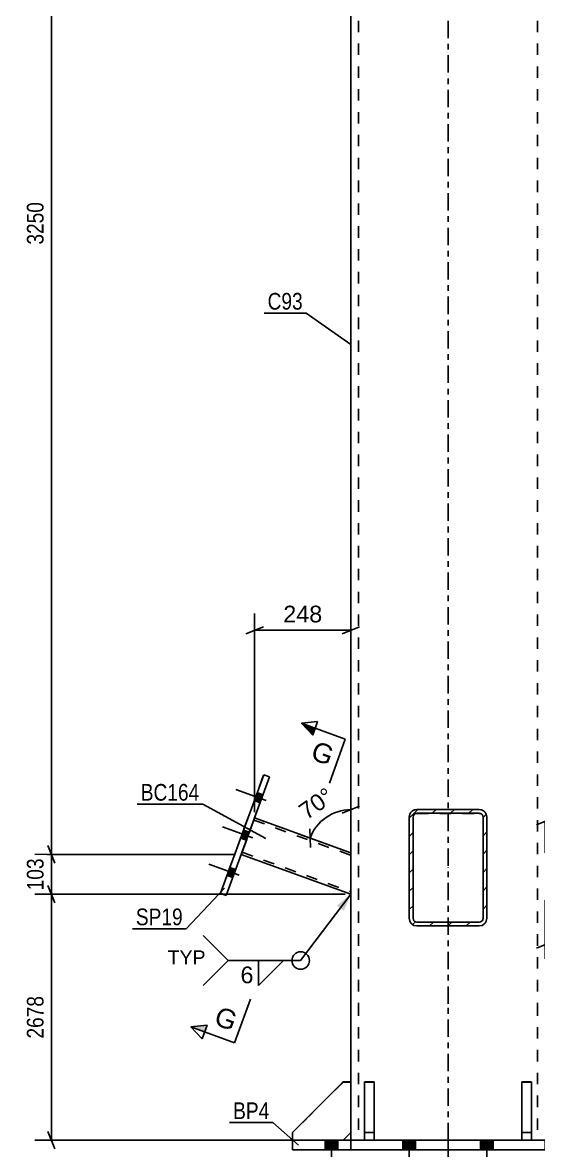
# Model space of a CAD drawing. Header units: millimetres. Extents: x 0 to 841, y 0 to 594.
# Drawn here: x 266.8 to 355.2, y 206.8 to 400.4 of the extents above; entities that cross this region are included whole.
import ezdxf

# ---------------------------------------------------------------- set-up
doc = ezdxf.new("R2010")
doc.units = ezdxf.units.MM
doc.linetypes.add('DXK_LINE_DOT2', pattern=[3.9198, 1.9599, -1.9599])
doc.linetypes.add('DXK_LINE_DOT3', pattern=[5.9187, 2.979, -0.9799, 0.9799, -0.9799])
doc.styles.add('Arial', font='ARIAL.TTF', dxfattribs={"height": 0.2})
doc.styles.add('Arial Narrow', font='ARIALN.TTF', dxfattribs={"height": 0.2})

# ---------------------------------------------------------------- blocks, each defined once
blk = doc.blocks.new('Part-284933746-2902 - 2704')
at = {"color": 2, "linetype": 'Continuous'}
for p, q in [((308.1, 271.33), (300.69, 250.97)), ((309.1, 270.96), (308.1, 271.33)), ((301.69, 250.6), (309.1, 270.96)), ((309.1, 270.96), (306.54, 263.91)), ((309.1, 270.96), (309.1, 270.96)), ((309.1, 270.96), (309.1, 270.96)), ((304.26, 257.65), (301.69, 250.6)), ((300.69, 250.96), (300.69, 250.97)), ((300.69, 250.96), (300.69, 250.97)), ((300.69, 250.97), (301.69, 250.6)), ((301.69, 250.6), (300.69, 250.96)), ((301.69, 250.6), (301.69, 250.6))]:
    blk.add_line(p, q, dxfattribs=at)
at = {"color": 7, "linetype": 'DXK_LINE_DOT2'}
for p, q in [((300.69, 250.97), (308.1, 271.32)), ((308.1, 271.32), (308.1, 271.33)), ((308.1, 271.32), (309.1, 270.96)), ((306.54, 263.91), (304.26, 257.65))]:
    blk.add_line(p, q, dxfattribs=at)
blk = doc.blocks.new('Part-284933746-2785 - 2704')
at = {"color": 2, "linetype": 'Continuous'}
for p, q in [((352.38, 218.59), (352.38, 218.59)), ((354.05, 218.59), (352.38, 218.59)), ((352.38, 218.59), (352.38, 208.59)), ((354.05, 218.59), (354.05, 218.59)), ((354.05, 218.59), (354.05, 208.59)), ((354.05, 209.93), (352.38, 209.93)), ((352.38, 208.59), (354.05, 208.59))]:
    blk.add_line(p, q, dxfattribs=at)
at = {"color": 7, "linetype": 'DXK_LINE_DOT2'}
for p, q in [((352.38, 218.59), (354.05, 218.59)), ((352.38, 209.93), (352.38, 208.59)), ((352.38, 209.92), (354.05, 209.92)), ((354.05, 209.93), (354.05, 208.59)), ((354.05, 208.59), (352.38, 208.59)), ((352.38, 208.59), (352.38, 208.59)), ((354.05, 208.59), (354.05, 208.59))]:
    blk.add_line(p, q, dxfattribs=at)
blk = doc.blocks.new('Part-284933746-2801 - 2704')
at = {"color": 7, "linetype": 'DXK_LINE_DOT2'}
for p, q in [((306.37, 263.45), (304.4, 258.05)), ((306.37, 263.45), (304.42, 258.11)), ((306.39, 263.51), (304.43, 258.13)), ((306.31, 263.3), (304.43, 258.13)), ((306.36, 263.43), (306.31, 263.3)), ((306.39, 263.51), (306.36, 263.43)), ((306.46, 263.69), (306.37, 263.45)), ((306.37, 263.45), (306.46, 263.69)), ((306.39, 263.51), (306.4, 263.54)), ((306.4, 263.54), (306.39, 263.51)), ((306.4, 263.54), (306.4, 263.54)), ((306.4, 263.54), (323.05, 257.48)), ((306.4, 263.54), (323.05, 257.48)), ((306.46, 263.69), (306.52, 263.86)), ((306.52, 263.85), (306.46, 263.69)), ((306.54, 263.91), (306.52, 263.85)), ((306.52, 263.86), (306.54, 263.91)), ((306.54, 263.91), (306.54, 263.91)), ((306.54, 263.91), (323.05, 257.9)), ((304.26, 257.65), (304.28, 257.71)), ((304.28, 257.7), (304.26, 257.65)), ((304.26, 257.65), (304.26, 257.65)), ((304.34, 257.87), (304.28, 257.7)), ((304.28, 257.71), (304.34, 257.87)), ((304.34, 257.87), (304.42, 258.11)), ((304.4, 258.05), (304.34, 257.87)), ((304.4, 258.05), (304.39, 258.02)), ((304.39, 258.02), (304.4, 258.05)), ((304.39, 258.02), (304.39, 258.02)), ((304.39, 258.02), (323.05, 251.23)), ((304.39, 258.02), (323.05, 251.23)), ((304.43, 258.13), (304.4, 258.05)), ((304.4, 258.05), (304.43, 258.13)), ((323.05, 257.9), (323.05, 250.81))]:
    blk.add_line(p, q, dxfattribs=at)
at = {"color": 2, "linetype": 'Continuous'}
for p, q in [((306.54, 263.91), (323.05, 257.9)), ((323.05, 250.81), (304.26, 257.65)), ((304.26, 257.65), (323.05, 250.81))]:
    blk.add_line(p, q, dxfattribs=at)
blk = doc.blocks.new('Part-284933746-2811 - 2704')
at = {"color": 7, "linetype": 'DXK_LINE_DOT2'}
for p, q in [((313.05, 209.92), (321.72, 218.58)), ((321.72, 218.58), (313.05, 209.92)), ((321.72, 218.58), (323.05, 218.58)), ((321.72, 218.58), (321.72, 218.58)), ((323.05, 218.58), (321.72, 218.58)), ((323.05, 218.58), (323.05, 209.92)), ((313.05, 208.58), (313.05, 209.92)), ((323.05, 209.92), (321.72, 208.58)), ((321.72, 208.58), (313.05, 208.58)), ((313.05, 208.58), (321.72, 208.58)), ((321.72, 208.58), (321.72, 208.59)), ((321.72, 208.58), (321.72, 208.58))]:
    blk.add_line(p, q, dxfattribs=at)
at = {"color": 2, "linetype": 'Continuous'}
blk.add_line((321.72, 208.59), (323.05, 209.92), dxfattribs=at)
blk = doc.blocks.new('Part-284933746-2893 - 2704')
at = {"color": 2, "linetype": 'Continuous'}
for p, q in [((321.72, 218.59), (313.05, 209.92)), ((321.72, 218.59), (321.72, 218.59)), ((323.05, 218.59), (321.72, 218.59)), ((323.05, 218.59), (323.05, 218.59)), ((323.05, 209.92), (323.05, 218.59)), ((313.05, 209.92), (313.05, 209.92)), ((313.05, 208.59), (313.05, 209.92)), ((321.72, 208.59), (323.05, 209.92)), ((323.05, 209.92), (323.05, 209.92))]:
    blk.add_line(p, q, dxfattribs=at)
at = {"color": 7, "linetype": 'DXK_LINE_DOT2'}
for p, q in [((313.05, 209.92), (321.72, 218.59)), ((321.72, 218.59), (323.05, 218.59)), ((323.05, 209.92), (321.72, 208.59)), ((321.72, 208.59), (313.05, 208.59)), ((321.72, 208.59), (313.05, 208.59)), ((313.05, 208.59), (313.05, 208.59)), ((321.72, 208.59), (321.72, 208.59)), ((321.72, 208.59), (321.72, 208.59))]:
    blk.add_line(p, q, dxfattribs=at)
blk = doc.blocks.new('Part-284933746-2829 - 2704')
at = {"color": 7, "linetype": 'DXK_LINE_DOT2'}
for p, q in [((334.38, 265.36), (333.87, 265.26)), ((334.38, 265.36), (345.05, 265.36)), ((334.38, 265.36), (334.38, 265.36)), ((345.05, 265.36), (345.05, 265.36)), ((345.56, 265.26), (345.05, 265.36)), ((333.15, 264.54), (333.05, 264.03)), ((333.05, 264.03), (333.05, 246.69)), ((333.72, 264.03), (333.77, 264.28)), ((333.72, 264.02), (333.72, 264.03)), ((333.72, 246.69), (333.72, 264.03)), ((333.91, 264.5), (333.91, 264.5)), ((334.13, 264.64), (334.38, 264.69)), ((334.38, 264.69), (334.38, 264.69)), ((334.38, 264.69), (345.05, 264.69)), ((345.05, 264.69), (345.05, 264.69)), ((345.05, 264.69), (345.3, 264.64)), ((345.52, 264.5), (345.52, 264.5)), ((345.67, 264.28), (345.72, 264.03)), ((345.72, 264.02), (345.72, 264.03)), ((345.72, 246.69), (345.72, 264.03)), ((346.38, 264.03), (346.28, 264.54)), ((346.38, 264.03), (346.38, 246.69)), ((333.05, 246.69), (333.15, 246.18)), ((333.72, 246.69), (333.72, 246.69)), ((333.77, 246.44), (333.72, 246.69)), ((334.38, 246.03), (334.13, 246.08)), ((334.38, 246.02), (334.38, 246.03)), ((334.38, 246.03), (345.05, 246.03)), ((345.3, 246.08), (345.05, 246.03)), ((345.05, 246.02), (345.05, 246.03)), ((345.72, 246.69), (345.67, 246.44)), ((345.72, 246.69), (345.72, 246.69)), ((346.28, 246.18), (346.38, 246.69)), ((333.44, 245.75), (333.44, 245.75)), ((333.87, 245.46), (334.38, 245.36)), ((334.38, 245.36), (345.05, 245.36)), ((334.38, 245.36), (334.38, 245.36)), ((345.05, 245.36), (345.56, 245.46)), ((345.05, 245.36), (345.05, 245.36)), ((345.99, 245.75), (345.99, 245.75))]:
    blk.add_line(p, q, dxfattribs=at)
at = {"color": 7, "linetype": 'DXK_LINE_DOT3'}
blk.add_line((339.72, 255.36), (339.72, 255.36), dxfattribs=at)
at = {"color": 7, "linetype": 'DXK_LINE_DOT2'}
for centre, radius, start, end in [((334.38, 264.03), 1.33, 112.5, 157.5), ((345.05, 264.03), 1.33, 22.5, 67.5), ((334.38, 264.03), 0.667, 112.5, 157.5), ((345.05, 264.03), 0.667, 22.5, 67.5), ((334.38, 246.69), 1.33, 202.5, 247.5), ((334.38, 246.69), 0.667, 202.5, 247.5), ((345.05, 246.69), 0.667, 292.5, 337.5), ((345.05, 246.69), 1.33, 292.5, 337.5)]:
    blk.add_arc(centre, radius, start, end, dxfattribs=at)
blk = doc.blocks.new('Part-284933746-2894 - 2704')
at = {"color": 7, "linetype": 'DXK_LINE_DOT2'}
for p, q in [((352.38, 208.58), (352.38, 218.58)), ((354.05, 218.58), (352.38, 218.58)), ((352.38, 218.58), (354.05, 218.58)), ((354.05, 208.58), (354.05, 218.58)), ((352.38, 209.92), (354.05, 209.92)), ((354.05, 209.92), (352.38, 209.92)), ((352.38, 208.58), (352.38, 208.58)), ((352.38, 208.58), (354.05, 208.58)), ((352.38, 208.58), (354.05, 208.58)), ((354.05, 208.58), (354.05, 208.58))]:
    blk.add_line(p, q, dxfattribs=at)
blk = doc.blocks.new('Part-284933746-2847 - 2704')
at = {"color": 7, "linetype": 'DXK_LINE_DOT2'}
for p, q in [((324.38, 483.05), (324.38, 232.02)), ((355.05, 483.05), (355.05, 232.02)), ((324.38, 231.92), (324.38, 208.59)), ((355.05, 231.92), (355.05, 208.59)), ((323.05, 218.59), (323.05, 209.92)), ((323.05, 208.58), (323.05, 208.59)), ((323.05, 208.59), (323.05, 208.59)), ((323.05, 208.58), (323.05, 208.59)), ((323.05, 208.59), (323.05, 208.59)), ((323.05, 208.59), (323.25, 208.59)), ((323.05, 208.58), (323.05, 208.58)), ((323.05, 208.58), (323.25, 208.58)), ((323.83, 208.59), (323.25, 208.59)), ((323.25, 208.58), (323.83, 208.58)), ((324.7, 208.59), (323.83, 208.59)), ((323.83, 208.58), (324.7, 208.58)), ((324.38, 208.58), (324.38, 208.59)), ((324.38, 208.58), (324.38, 208.59)), ((324.38, 208.59), (324.48, 208.59)), ((324.48, 208.58), (324.38, 208.58)), ((324.48, 208.59), (324.77, 208.59)), ((324.77, 208.58), (324.48, 208.58)), ((325.72, 208.59), (324.7, 208.59)), ((324.7, 208.58), (325.72, 208.58)), ((324.77, 208.59), (325.21, 208.59)), ((325.21, 208.58), (324.77, 208.58)), ((325.21, 208.59), (325.72, 208.59)), ((325.72, 208.58), (325.21, 208.58)), ((325.72, 208.59), (353.72, 208.59)), ((325.72, 208.59), (353.72, 208.59)), ((325.72, 208.58), (353.72, 208.58)), ((325.72, 208.58), (353.72, 208.58)), ((353.72, 208.59), (354.23, 208.59)), ((354.74, 208.59), (353.72, 208.59)), ((354.23, 208.58), (353.72, 208.58)), ((353.72, 208.58), (354.74, 208.58)), ((354.23, 208.59), (354.66, 208.59)), ((354.66, 208.58), (354.23, 208.58)), ((354.66, 208.59), (354.95, 208.59)), ((354.95, 208.58), (354.66, 208.58)), ((355.6, 208.59), (354.74, 208.59)), ((354.74, 208.58), (355.6, 208.58)), ((354.95, 208.59), (355.05, 208.59)), ((355.05, 208.58), (354.95, 208.58)), ((355.05, 208.58), (355.05, 208.59)), ((355.05, 208.58), (355.05, 208.59))]:
    blk.add_line(p, q, dxfattribs=at)
at = {"color": 7, "linetype": 'DXK_LINE_DOT3'}
for p, q in [((339.72, 232.02), (339.72, 483.05)), ((339.72, 208.59), (339.72, 231.92))]:
    blk.add_line(p, q, dxfattribs=at)
at = {"color": 2, "linetype": 'Continuous'}
for p, q in [((323.05, 477.41), (323.05, 232.02)), ((323.05, 231.92), (323.05, 218.59)), ((323.05, 208.59), (323.05, 209.92))]:
    blk.add_line(p, q, dxfattribs=at)
blk = doc.blocks.new('Part-284933746-2852 - 2704')
at = {"color": 2, "linetype": 'Continuous'}
for p, q in [((313.05, 208.59), (323.05, 208.59)), ((313.05, 206.92), (313.05, 208.59)), ((323.05, 208.59), (356.38, 208.59)), ((323.05, 208.59), (323.05, 206.93)), ((356.38, 208.59), (366.38, 208.59)), ((356.38, 206.93), (356.38, 208.59)), ((366.38, 208.59), (366.38, 206.92)), ((323.05, 206.93), (313.05, 206.92)), ((313.05, 206.92), (313.05, 206.92)), ((313.05, 206.92), (323.05, 206.92)), ((323.05, 206.93), (356.38, 206.93)), ((356.39, 206.92), (323.05, 206.92)), ((356.38, 206.93), (366.38, 206.92)), ((356.39, 206.92), (366.38, 206.92))]:
    blk.add_line(p, q, dxfattribs=at)
at = {"color": 7, "linetype": 'DXK_LINE_DOT2'}
for p, q in [((323.05, 208.58), (313.05, 208.58)), ((356.38, 208.58), (323.05, 208.58)), ((323.05, 206.92), (323.05, 208.58)), ((366.38, 208.58), (356.38, 208.58)), ((356.39, 208.58), (356.39, 206.92)), ((366.38, 208.59), (366.38, 208.58))]:
    blk.add_line(p, q, dxfattribs=at)
blk = doc.blocks.new('Part-284933746-2853 - 2704')
at = {"color": 7, "linetype": 'DXK_LINE_DOT2'}
for p, q in [((325.38, 208.58), (325.38, 218.58)), ((327.05, 218.58), (325.38, 218.58)), ((325.38, 218.58), (327.05, 218.58)), ((327.05, 208.58), (327.05, 218.58)), ((325.38, 209.92), (327.05, 209.92)), ((327.05, 209.92), (325.38, 209.92)), ((325.38, 208.58), (325.38, 208.58)), ((325.38, 208.58), (327.05, 208.58)), ((325.38, 208.58), (327.05, 208.58)), ((327.05, 208.58), (327.05, 208.58))]:
    blk.add_line(p, q, dxfattribs=at)
blk = doc.blocks.new('Part-284933746-2896 - 2704')
at = {"color": 2, "linetype": 'Continuous'}
for p, q in [((325.38, 218.59), (325.38, 218.59)), ((327.05, 218.59), (325.38, 218.59)), ((325.38, 218.59), (325.38, 208.59)), ((327.05, 218.59), (327.05, 218.59)), ((327.05, 218.59), (327.05, 208.59)), ((327.05, 209.93), (325.38, 209.93)), ((325.38, 208.59), (327.05, 208.59))]:
    blk.add_line(p, q, dxfattribs=at)
at = {"color": 7, "linetype": 'DXK_LINE_DOT2'}
for p, q in [((325.38, 218.59), (327.05, 218.59)), ((325.38, 209.93), (325.38, 208.59)), ((325.38, 209.92), (327.05, 209.92)), ((327.05, 209.93), (327.05, 208.59)), ((327.05, 208.59), (325.38, 208.59)), ((325.38, 208.59), (325.38, 208.59)), ((327.05, 208.59), (327.05, 208.59))]:
    blk.add_line(p, q, dxfattribs=at)
blk = doc.blocks.new('Bolt-284933746-2897 - 2704')
at = {"linetype": 'Continuous'}
for points in [[(306.98, 268.26), (306.48, 266.88), (307.48, 266.51), (307.98, 267.89)], [(306.98, 268.25), (306.48, 266.88), (307.48, 266.51), (307.98, 267.89)], [(306.98, 268.25), (306.48, 266.88), (307.48, 266.51), (307.98, 267.89)], [(304.64, 261.83), (304.14, 260.46), (305.15, 260.09), (305.65, 261.47)], [(304.64, 261.83), (304.14, 260.45), (305.15, 260.09), (305.65, 261.47)], [(302.31, 255.41), (301.81, 254.04), (302.81, 253.67), (303.31, 255.05)], [(302.31, 255.41), (301.81, 254.03), (302.81, 253.67), (303.31, 255.05)], [(302.31, 255.41), (301.81, 254.03), (302.81, 253.67), (303.31, 255.05)]]:
    blk.add_hatch(color=1, dxfattribs=at).paths.add_polyline_path(points)
at = {"color": 1, "linetype": 'Continuous'}
for p, q in [((308.55, 266.91), (303.35, 268.8)), ((308.55, 266.9), (303.35, 268.8)), ((308.55, 266.9), (303.35, 268.8)), ((307.98, 267.89), (306.98, 268.26)), ((307.98, 267.89), (306.98, 268.25)), ((307.98, 267.89), (306.98, 268.25)), ((307.48, 266.51), (306.48, 266.88)), ((307.48, 266.51), (306.48, 266.88)), ((307.48, 266.51), (306.48, 266.88)), ((306.21, 260.48), (301.01, 262.38)), ((306.21, 260.48), (301.01, 262.37)), ((305.65, 261.47), (304.64, 261.83)), ((305.65, 261.47), (304.64, 261.83)), ((305.15, 260.09), (304.14, 260.46)), ((305.15, 260.09), (304.14, 260.45)), ((303.87, 254.06), (298.67, 255.96)), ((303.87, 254.06), (298.67, 255.95)), ((303.87, 254.06), (298.67, 255.95)), ((302.81, 253.67), (301.81, 254.04)), ((302.81, 253.67), (301.81, 254.03)), ((302.81, 253.67), (301.81, 254.03)), ((303.31, 255.05), (302.31, 255.41)), ((303.31, 255.05), (302.31, 255.41)), ((303.31, 255.05), (302.31, 255.41))]:
    blk.add_line(p, q, dxfattribs=at)
blk = doc.blocks.new('Bolt-284933746-2913 - 2704')
at = {"linetype": 'Continuous'}
for points in [[(318.62, 206.92), (320.82, 206.92), (320.82, 208.59), (318.62, 208.59)], [(318.62, 206.92), (320.82, 206.92), (320.82, 208.59), (318.62, 208.59)], [(331.95, 206.92), (334.15, 206.92), (334.15, 208.59), (331.95, 208.59)], [(331.95, 206.92), (334.15, 206.92), (334.15, 208.58), (331.95, 208.58)], [(345.28, 206.92), (347.48, 206.92), (347.48, 208.59), (345.28, 208.59)], [(345.28, 206.92), (347.48, 206.92), (347.48, 208.58), (345.28, 208.58)], [(358.62, 206.92), (360.82, 206.92), (360.82, 208.59), (358.62, 208.59)], [(358.62, 206.92), (360.82, 206.92), (360.82, 208.59), (358.62, 208.59)]]:
    blk.add_hatch(color=1, dxfattribs=at).paths.add_polyline_path(points)
at = {"color": 1, "linetype": 'Continuous'}
for p, q in [((318.62, 206.92), (318.62, 208.59)), ((318.62, 206.92), (318.62, 208.59)), ((319.72, 205.65), (319.72, 208.59)), ((319.72, 205.66), (319.72, 208.59)), ((320.82, 206.92), (320.82, 208.59)), ((320.82, 206.92), (320.82, 208.59)), ((331.95, 206.92), (331.95, 208.59)), ((331.95, 206.92), (331.95, 208.58)), ((333.05, 205.66), (333.05, 208.59)), ((333.05, 205.65), (333.05, 208.58)), ((334.15, 206.92), (334.15, 208.59)), ((334.15, 206.92), (334.15, 208.58)), ((345.28, 206.92), (345.28, 208.59)), ((345.28, 206.92), (345.28, 208.58)), ((346.38, 205.66), (346.38, 208.59)), ((346.38, 205.65), (346.38, 208.58)), ((347.48, 206.92), (347.48, 208.59)), ((347.48, 206.92), (347.48, 208.58)), ((358.62, 206.92), (358.62, 208.59)), ((358.62, 206.92), (358.62, 208.59)), ((359.72, 205.65), (359.72, 208.59)), ((359.72, 205.66), (359.72, 208.59)), ((360.82, 206.92), (360.82, 208.59)), ((360.82, 206.92), (360.82, 208.59))]:
    blk.add_line(p, q, dxfattribs=at)
blk = doc.blocks.new('Part-284933746-2919 - 2704')
at = {"linetype": 'Continuous'}
h = blk.add_hatch(dxfattribs=at)
h.set_pattern_fill('', scale=0.7, style=0, pattern_type=0)
h.set_pattern_definition([(45, (346.281, 264.5442), (-1.57154, 1.57154), [])])
h.paths.add_polyline_path([(346.38, 264.03), (346.28, 264.54), (345.99, 264.98), (345.56, 265.27), (345.05, 265.37), (334.38, 265.37), (333.87, 265.27), (333.44, 264.98), (333.15, 264.54), (333.05, 264.03), (333.05, 246.7), (333.15, 246.19), (333.44, 245.76), (333.87, 245.47), (334.38, 245.37), (345.05, 245.37), (345.56, 245.47), (345.99, 245.76), (346.28, 246.19), (346.38, 246.7)])
h.paths.add_polyline_path([(345.67, 246.45), (345.52, 246.23), (345.3, 246.08), (345.05, 246.03), (334.38, 246.03), (334.13, 246.08), (333.91, 246.23), (333.77, 246.45), (333.72, 246.7), (333.72, 264.03), (333.77, 264.29), (333.91, 264.51), (334.13, 264.65), (334.38, 264.7), (345.05, 264.7), (345.3, 264.65), (345.52, 264.51), (345.67, 264.29), (345.72, 264.03), (345.72, 246.7)])
at = {"color": 2, "linetype": 'Continuous'}
for p, q in [((334.38, 265.37), (333.87, 265.27)), ((334.38, 265.37), (345.05, 265.37)), ((345.56, 265.27), (345.05, 265.37)), ((333.15, 264.54), (333.05, 264.03)), ((333.05, 246.7), (333.05, 264.03)), ((333.72, 264.03), (333.77, 264.29)), ((333.72, 246.7), (333.72, 264.03)), ((333.91, 264.5), (333.91, 264.51)), ((334.38, 264.7), (334.13, 264.65)), ((334.13, 264.65), (334.38, 264.7)), ((334.38, 264.7), (334.38, 264.7)), ((334.38, 264.7), (345.05, 264.7)), ((334.38, 264.7), (345.05, 264.7)), ((345.05, 264.7), (345.05, 264.7)), ((345.3, 264.65), (345.05, 264.7)), ((345.05, 264.7), (345.3, 264.65)), ((345.52, 264.5), (345.52, 264.51)), ((345.67, 264.29), (345.72, 264.03)), ((345.72, 246.7), (345.72, 264.03)), ((346.38, 264.03), (346.28, 264.54)), ((346.38, 246.7), (346.38, 264.03)), ((333.05, 246.7), (333.15, 246.19)), ((333.15, 246.19), (333.15, 246.19)), ((333.77, 246.45), (333.72, 246.7)), ((334.38, 246.03), (334.13, 246.08)), ((334.38, 246.03), (345.05, 246.03)), ((345.3, 246.08), (345.05, 246.03)), ((345.72, 246.7), (345.67, 246.45)), ((346.28, 246.19), (346.38, 246.7)), ((346.28, 246.19), (346.28, 246.19)), ((333.44, 245.76), (333.44, 245.76)), ((334.38, 245.36), (333.87, 245.47)), ((333.87, 245.47), (334.38, 245.37)), ((334.38, 245.36), (334.38, 245.37)), ((334.38, 245.37), (345.05, 245.37)), ((334.38, 245.36), (345.05, 245.36)), ((345.56, 245.47), (345.05, 245.36)), ((345.05, 245.37), (345.56, 245.47)), ((345.05, 245.36), (345.05, 245.37)), ((345.99, 245.76), (345.99, 245.76))]:
    blk.add_line(p, q, dxfattribs=at)
at = {"color": 7, "linetype": 'DXK_LINE_DOT2'}
for p, q in [((333.87, 265.26), (334.38, 265.36)), ((334.38, 265.36), (334.38, 265.37)), ((334.38, 265.36), (345.05, 265.36)), ((345.05, 265.36), (345.05, 265.37)), ((345.05, 265.36), (345.56, 265.26)), ((333.05, 264.03), (333.15, 264.54)), ((333.05, 264.03), (333.05, 264.03)), ((333.05, 264.03), (333.05, 246.7)), ((333.77, 264.29), (333.72, 264.03)), ((333.72, 264.03), (333.72, 264.03)), ((333.72, 246.7), (333.72, 264.03)), ((345.72, 264.03), (345.67, 264.29)), ((345.72, 264.03), (345.72, 264.03)), ((345.72, 246.7), (345.72, 264.03)), ((346.28, 264.54), (346.38, 264.03)), ((346.38, 264.03), (346.38, 246.7)), ((333.15, 246.19), (333.05, 246.7)), ((333.72, 246.7), (333.72, 246.7)), ((333.72, 246.7), (333.77, 246.44)), ((334.13, 246.08), (334.38, 246.03)), ((334.38, 246.03), (334.38, 246.03)), ((334.38, 246.03), (345.05, 246.03)), ((345.05, 246.03), (345.3, 246.08)), ((345.05, 246.03), (345.05, 246.03)), ((345.67, 246.44), (345.72, 246.7)), ((345.72, 246.7), (345.72, 246.7)), ((346.38, 246.7), (346.28, 246.19))]:
    blk.add_line(p, q, dxfattribs=at)
at = {"color": 7, "linetype": 'DXK_LINE_DOT3'}
blk.add_line((339.72, 255.37), (339.72, 255.36), dxfattribs=at)
at = {"color": 2, "linetype": 'Continuous'}
for centre, radius, start, end in [((334.38, 264.03), 1.33, 112.5, 157.5), ((345.05, 264.03), 1.33, 22.5, 67.5), ((334.38, 264.03), 0.667, 112.5, 157.5), ((334.38, 264.03), 0.667, 112.5, 157.5), ((345.05, 264.03), 0.667, 22.5, 67.5), ((345.05, 264.03), 0.667, 22.5, 67.5), ((334.38, 246.7), 1.33, 202.5, 247.5), ((334.38, 246.7), 1.33, 202.5, 247.5), ((334.38, 246.7), 0.667, 202.5, 247.5), ((345.05, 246.7), 0.667, 292.5, 337.5), ((345.05, 246.7), 1.33, 292.5, 337.5), ((345.05, 246.7), 1.33, 292.5, 337.5)]:
    blk.add_arc(centre, radius, start, end, dxfattribs=at)
at = {"color": 7, "linetype": 'DXK_LINE_DOT2'}
for centre, radius, start, end in [((334.38, 264.03), 1.33, 112.5, 157.5), ((345.05, 264.03), 1.33, 22.5, 67.5), ((334.38, 246.7), 0.667, 202.5, 247.5), ((345.05, 246.7), 0.667, 292.5, 337.5)]:
    blk.add_arc(centre, radius, start, end, dxfattribs=at)
blk = doc.blocks.new('StraightDimension-284933746-3237 - 2704')
at = {"color": 7, "linetype": 'Continuous'}
for p, q in [((306.54, 264.91), (306.54, 298.97)), ((323.05, 258.9), (323.05, 298.97)), ((308.04, 296.72), (305.04, 295.52)), ((321.55, 295.52), (324.55, 296.72)), ((306.54, 296.12), (323.05, 296.12))]:
    blk.add_line(p, q, dxfattribs=at)
at = {"color": 0}
blk.add_wipeout([(318.73, 296.87), (318.73, 301.07), (310.86, 301.07), (310.86, 296.87)], dxfattribs=at)
at = {"color": 3, "style": 'Arial'}
blk.add_text('248', height=2.865, dxfattribs=at).set_placement((311.46, 297.47))
blk = doc.blocks.new('StraightDimension-284933746-3305 - 2704')
at = {"color": 7, "linetype": 'Continuous'}
for p, q in [((472.73, 292.29), (472.73, 239.74)), ((356.38, 249.81), (356.38, 239.74)), ((357.88, 242.74), (354.88, 241.54)), ((356.38, 242.14), (472.73, 242.14)), ((471.23, 241.54), (474.23, 242.74))]:
    blk.add_line(p, q, dxfattribs=at)
at = {"color": 0}
blk.add_wipeout([(419.6, 242.89), (419.6, 247.09), (409.51, 247.09), (409.51, 242.89)], dxfattribs=at)
at = {"color": 3, "style": 'Arial'}
blk.add_text('1745', height=2.865, dxfattribs=at).set_placement((410.11, 243.49))
blk = doc.blocks.new('StraightDimension-284933746-3325 - 2704')
at = {"color": 7, "linetype": 'Continuous'}
for p, q in [((271.7, 257.65), (271.7, 474.28)), ((303.26, 257.65), (268.85, 257.65)), ((271.1, 259.15), (272.3, 256.15))]:
    blk.add_line(p, q, dxfattribs=at)
at = {"color": 0}
blk.add_wipeout([(270.95, 370.22), (266.75, 370.22), (266.75, 361.71), (270.95, 361.71)], dxfattribs=at)
at = {"color": 3, "style": 'Arial Narrow'}
blk.add_text('3250', height=2.863, rotation=90.0002, dxfattribs=at).set_placement((270.35, 362.31))
blk = doc.blocks.new('StraightDimension-284933746-3333 - 2704')
at = {"color": 7, "linetype": 'Continuous'}
for p, q in [((303.26, 257.65), (268.85, 257.65)), ((271.1, 259.15), (272.3, 256.15)), ((271.7, 250.81), (271.7, 257.65)), ((272.3, 249.31), (271.1, 252.31)), ((322.05, 250.81), (268.85, 250.81))]:
    blk.add_line(p, q, dxfattribs=at)
at = {"color": 0}
blk.add_wipeout([(270.95, 257.57), (266.75, 257.57), (266.75, 250.88), (270.95, 250.88)], dxfattribs=at)
at = {"color": 3, "style": 'Arial Narrow'}
blk.add_text('103', height=2.863, rotation=90.0002, dxfattribs=at).set_placement((270.35, 251.48))
blk = doc.blocks.new('StraightDimension-284933746-3341 - 2704')
at = {"color": 7, "linetype": 'Continuous'}
for p, q in [((272.3, 249.31), (271.1, 252.31)), ((322.05, 250.81), (268.85, 250.81)), ((271.7, 208.59), (271.7, 250.81)), ((271.1, 210.09), (272.3, 207.09)), ((322.05, 208.59), (268.85, 208.59))]:
    blk.add_line(p, q, dxfattribs=at)
at = {"color": 0}
blk.add_wipeout([(270.95, 233.95), (266.75, 233.95), (266.75, 225.44), (270.95, 225.44)], dxfattribs=at)
at = {"color": 3, "style": 'Arial Narrow'}
blk.add_text('2678', height=2.863, rotation=90.0002, dxfattribs=at).set_placement((270.35, 226.04))
blk = doc.blocks.new('StraightDimension-284933746-3355 - 2704')
at = {"color": 7, "linetype": 'Continuous'}
for p, q in [((339.72, 209.49), (339.72, 192.27)), ((333.05, 205.2), (333.05, 192.27)), ((331.55, 194.07), (334.55, 195.27)), ((333.05, 194.67), (339.72, 194.67)), ((341.22, 195.27), (338.22, 194.07))]:
    blk.add_line(p, q, dxfattribs=at)
at = {"color": 0}
blk.add_wipeout([(340.32, 195.42), (340.32, 199.62), (332.45, 199.62), (332.45, 195.42)], dxfattribs=at)
at = {"color": 3, "style": 'Arial'}
blk.add_text('100', height=2.865, dxfattribs=at).set_placement((333.05, 196.02))
blk = doc.blocks.new('StraightDimension-284933746-3359 - 2704')
at = {"color": 7, "linetype": 'Continuous'}
for p, q in [((339.72, 209.49), (339.72, 191.82)), ((346.38, 205.42), (346.38, 191.82)), ((338.22, 194.07), (341.22, 195.27)), ((339.72, 194.67), (346.38, 194.67)), ((347.88, 195.27), (344.88, 194.07))]:
    blk.add_line(p, q, dxfattribs=at)
at = {"color": 0}
blk.add_wipeout([(346.99, 189.72), (346.99, 193.92), (339.11, 193.92), (339.11, 189.72)], dxfattribs=at)
at = {"color": 3, "style": 'Arial'}
blk.add_text('100', height=2.865, dxfattribs=at).set_placement((339.71, 190.32))
blk = doc.blocks.new('AngleDimension-284933746-3365 - 2704')
at = {"color": 7, "linetype": 'Continuous'}
for p, q in [((324.55, 265.93), (321.55, 264.73)), ((323.05, 258.9), (323.05, 265.33)), ((323.05, 265.33), (323.05, 257.9)), ((316.12, 258.83), (316.02, 262.06)), ((316.07, 260.44), (323.05, 257.9))]:
    blk.add_line(p, q, dxfattribs=at)
blk.add_arc((323.05, 257.9), 7.43, 90, 160, dxfattribs=at)
at = {"color": 0}
blk.add_wipeout([(321.24, 266.8), (318.83, 270.24), (312.89, 266.09), (315.3, 262.65)], dxfattribs=at)
at = {"color": 3, "style": 'Arial'}
blk.add_text('70°', height=2.865, rotation=35.002, dxfattribs=at).set_placement((315.45, 263.48))
blk = doc.blocks.new('AngleDimension-284933746-3381 - 2704')
at = {"color": 7, "linetype": 'Continuous'}
for p, q in [((354.88, 262.75), (357.88, 263.95)), ((356.38, 263.35), (356.38, 257.9)), ((361.5, 259.76), (356.38, 257.9)), ((357.32, 258.24), (361.5, 259.76)), ((362.58, 258.56), (360.43, 260.97))]:
    blk.add_line(p, q, dxfattribs=at)
blk.add_arc((356.38, 257.9), 5.45, 20, 90, dxfattribs=at)
at = {"color": 0}
blk.add_wipeout([(362.99, 261.02), (365.4, 264.46), (359.47, 268.62), (357.06, 265.18)], dxfattribs=at)
at = {"color": 3, "style": 'Arial'}
blk.add_text('70°', height=2.865, rotation=-35.002, dxfattribs=at).set_placement((357.89, 265.33))
blk = doc.blocks.new('Mark-284933746-2797 - 2704')
at = {"color": 0}
blk.add_wipeout([(297.07, 266.87), (297.07, 269.87), (287.02, 269.87), (287.02, 266.87)], dxfattribs=at)
blk.add_wipeout([(297.07, 266.87), (297.07, 269.87), (287.02, 269.87), (287.02, 266.87)], dxfattribs=at)
at = {"color": 30, "linetype": 'Continuous'}
for p in [(286.42, 266.27), (308.45, 260.37)]:
    blk.add_line(p, (297.67, 266.27), dxfattribs=at)
at = {"color": 3, "style": 'Arial Narrow'}
blk.add_text('BC164', height=2.863, dxfattribs=at).set_placement((287.02, 266.87))
blk = doc.blocks.new('Mark-284933746-2843 - 2704')
at = {"color": 0}
blk.add_wipeout([(314.8, 351.15), (314.8, 354.15), (308.77, 354.15), (308.77, 351.15)], dxfattribs=at)
blk.add_wipeout([(314.8, 351.15), (314.8, 354.15), (308.77, 354.15), (308.77, 351.15)], dxfattribs=at)
at = {"color": 30, "linetype": 'Continuous'}
for p in [(308.17, 350.55), (323.05, 345.14)]:
    blk.add_line(p, (315.4, 350.55), dxfattribs=at)
at = {"color": 3, "style": 'Arial Narrow'}
blk.add_text('C93', height=2.863, dxfattribs=at).set_placement((308.77, 351.15))
blk = doc.blocks.new('Mark-284933746-2848 - 2704')
at = {"color": 0}
blk.add_wipeout([(309.07, 212.22), (309.07, 215.22), (302.86, 215.22), (302.86, 212.22)], dxfattribs=at)
blk.add_wipeout([(309.07, 212.22), (309.07, 215.22), (302.86, 215.22), (302.86, 212.22)], dxfattribs=at)
at = {"color": 30, "linetype": 'Continuous'}
for p in [(302.26, 211.62), (314.05, 207.74)]:
    blk.add_line(p, (309.67, 211.62), dxfattribs=at)
at = {"color": 3, "style": 'Arial Narrow'}
blk.add_text('BP4', height=2.863, dxfattribs=at).set_placement((302.86, 212.22))
blk = doc.blocks.new('Mark-284933746-2898 - 2704')
at = {"color": 0}
blk.add_wipeout([(294.22, 245.49), (294.22, 248.49), (286.18, 248.49), (286.18, 245.49)], dxfattribs=at)
blk.add_wipeout([(294.22, 245.49), (294.22, 248.49), (286.18, 248.49), (286.18, 245.49)], dxfattribs=at)
at = {"color": 30, "linetype": 'Continuous'}
for p in [(301.38, 251.87), (285.58, 244.89)]:
    blk.add_line(p, (294.82, 244.89), dxfattribs=at)
at = {"color": 3, "style": 'Arial Narrow'}
blk.add_text('SP19', height=2.863, dxfattribs=at).set_placement((286.18, 245.49))
blk = doc.blocks.new('SectionMark-284933746-3397 - 2704')
at = {"linetype": 'Continuous'}
blk.add_hatch(color=6, dxfattribs=at).paths.add_polyline_path([(298.38, 228.35), (297.96, 227.18), (295.61, 228.03)])
at = {"color": 6, "linetype": 'Continuous'}
for p, q in [((314.58, 280.15), (317.35, 280.47)), ((295.61, 228.03), (298.38, 228.35)), ((297.53, 226), (295.61, 228.03)), ((298.38, 228.35), (297.53, 226))]:
    blk.add_line(p, q, dxfattribs=at)
at = {"color": 0, "linetype": 'Continuous'}
for points in [[(319.36, 272.83), (320.56, 276.12), (317.14, 277.36), (315.95, 274.07)], [(302.78, 227.28), (303.98, 230.57), (300.57, 231.81), (299.37, 228.52)]]:
    blk.add_wipeout(points, dxfattribs=at)
at = {"linetype": 'Continuous'}
blk.add_hatch(color=6, dxfattribs=at).paths.add_polyline_path([(316.92, 279.3), (316.5, 278.13), (314.58, 280.15)])
at = {"color": 6, "linetype": 'Continuous'}
for p, q in [((322.09, 277.42), (314.58, 280.15)), ((314.58, 280.15), (316.5, 278.13)), ((316.5, 278.13), (317.35, 280.47)), ((322.09, 277.42), (319.36, 269.9)), ((303.12, 225.3), (305.86, 232.81)), ((303.12, 225.3), (295.61, 228.03))]:
    blk.add_line(p, q, dxfattribs=at)
at = {"color": 3, "linetype": 'Continuous', "style": 'Arial'}
for p in [(315.95, 274.07), (299.37, 228.52)]:
    blk.add_text('G', height=3.34, rotation=-19.9962, dxfattribs=at).set_placement(p)
blk = doc.blocks.new('WeldMark-284933746-3401 - 2704')
at = {"linetype": 'Continuous'}
blk.add_hatch(color=30, dxfattribs=at).paths.add_polyline_path([(320.64, 248.87), (323.05, 250.81), (321.84, 247.96)])
at = {"color": 30, "linetype": 'Continuous'}
blk.add_line((323.05, 250.81), (314.44, 239.43), dxfattribs=at)
at = {"color": 3, "linetype": 'Continuous'}
for q in [(297.73, 243.72), (297.73, 235.15)]:
    blk.add_line((302.02, 239.43), q, dxfattribs=at)
for start, end in [(90, 270), (270, 90)]:
    blk.add_arc((314.44, 239.43), 1.5, start, end, dxfattribs=at)
at = {"color": 0}
blk.add_wipeout([(306.54, 235.33), (306.54, 238.73), (303.92, 238.73), (303.92, 235.33)], dxfattribs=at)
at = {"color": 30, "linetype": 'Continuous'}
blk.add_line((302.02, 239.43), (314.44, 239.43), dxfattribs=at)
at = {"color": 3, "linetype": 'Continuous'}
for p, q in [((307.2, 239.43), (311.49, 239.43)), ((311.49, 239.43), (307.2, 235.15)), ((307.2, 235.15), (307.2, 239.43))]:
    blk.add_line(p, q, dxfattribs=at)
at = {"color": 3, "style": 'Arial'}
blk.add_text('6', height=2.87, dxfattribs=at).set_placement((304.12, 235.53))
at = {"color": 0, "linetype": 'Continuous'}
blk.add_wipeout([(298.12, 238.78), (298.12, 241.28), (291.64, 241.28), (291.64, 238.78)], dxfattribs=at)
blk.add_wipeout([(298.12, 238.78), (298.12, 241.28), (291.64, 241.28), (291.64, 238.78)], dxfattribs=at)
at = {"color": 3, "linetype": 'Continuous', "style": 'Arial'}
blk.add_text('TYP', height=2.388, dxfattribs=at).set_placement((291.64, 238.78))

msp = doc.modelspace()

# ---------------------------------------------------------------- block references
for name in ['Part-284933746-2847 - 2704', 'Part-284933746-2902 - 2704', 'Bolt-284933746-2897 - 2704', 'Part-284933746-2919 - 2704', 'Part-284933746-2829 - 2704', 'Part-284933746-2801 - 2704', 'Part-284933746-2893 - 2704', 'Part-284933746-2811 - 2704', 'Part-284933746-2896 - 2704', 'Part-284933746-2853 - 2704', 'Part-284933746-2785 - 2704', 'Part-284933746-2894 - 2704', 'Part-284933746-2852 - 2704', 'Bolt-284933746-2913 - 2704']:
    msp.add_blockref(name, (0, 0))

# ---------------------------------------------------------------- next in the draw order: block references
for name in ['StraightDimension-284933746-3237 - 2704', 'StraightDimension-284933746-3305 - 2704', 'StraightDimension-284933746-3355 - 2704']:
    msp.add_blockref(name, (0, 0))

# ---------------------------------------------------------------- next in the draw order: block references
for name in ['StraightDimension-284933746-3325 - 2704', 'AngleDimension-284933746-3381 - 2704', 'StraightDimension-284933746-3359 - 2704']:
    msp.add_blockref(name, (0, 0))

# ---------------------------------------------------------------- next in the draw order: block references
for name in ['Mark-284933746-2843 - 2704', 'Mark-284933746-2797 - 2704', 'StraightDimension-284933746-3333 - 2704']:
    msp.add_blockref(name, (0, 0))

# ---------------------------------------------------------------- next in the draw order: block references
for name in ['AngleDimension-284933746-3365 - 2704', 'StraightDimension-284933746-3341 - 2704']:
    msp.add_blockref(name, (0, 0))

# ---------------------------------------------------------------- next in the draw order: block references
for name in ['Mark-284933746-2898 - 2704', 'Mark-284933746-2848 - 2704']:
    msp.add_blockref(name, (0, 0))

# ---------------------------------------------------------------- next in the draw order: block references
msp.add_blockref('SectionMark-284933746-3397 - 2704', (0, 0))

# ---------------------------------------------------------------- next in the draw order: block references
msp.add_blockref('WeldMark-284933746-3401 - 2704', (0, 0))

doc.saveas('drawing.dxf')
